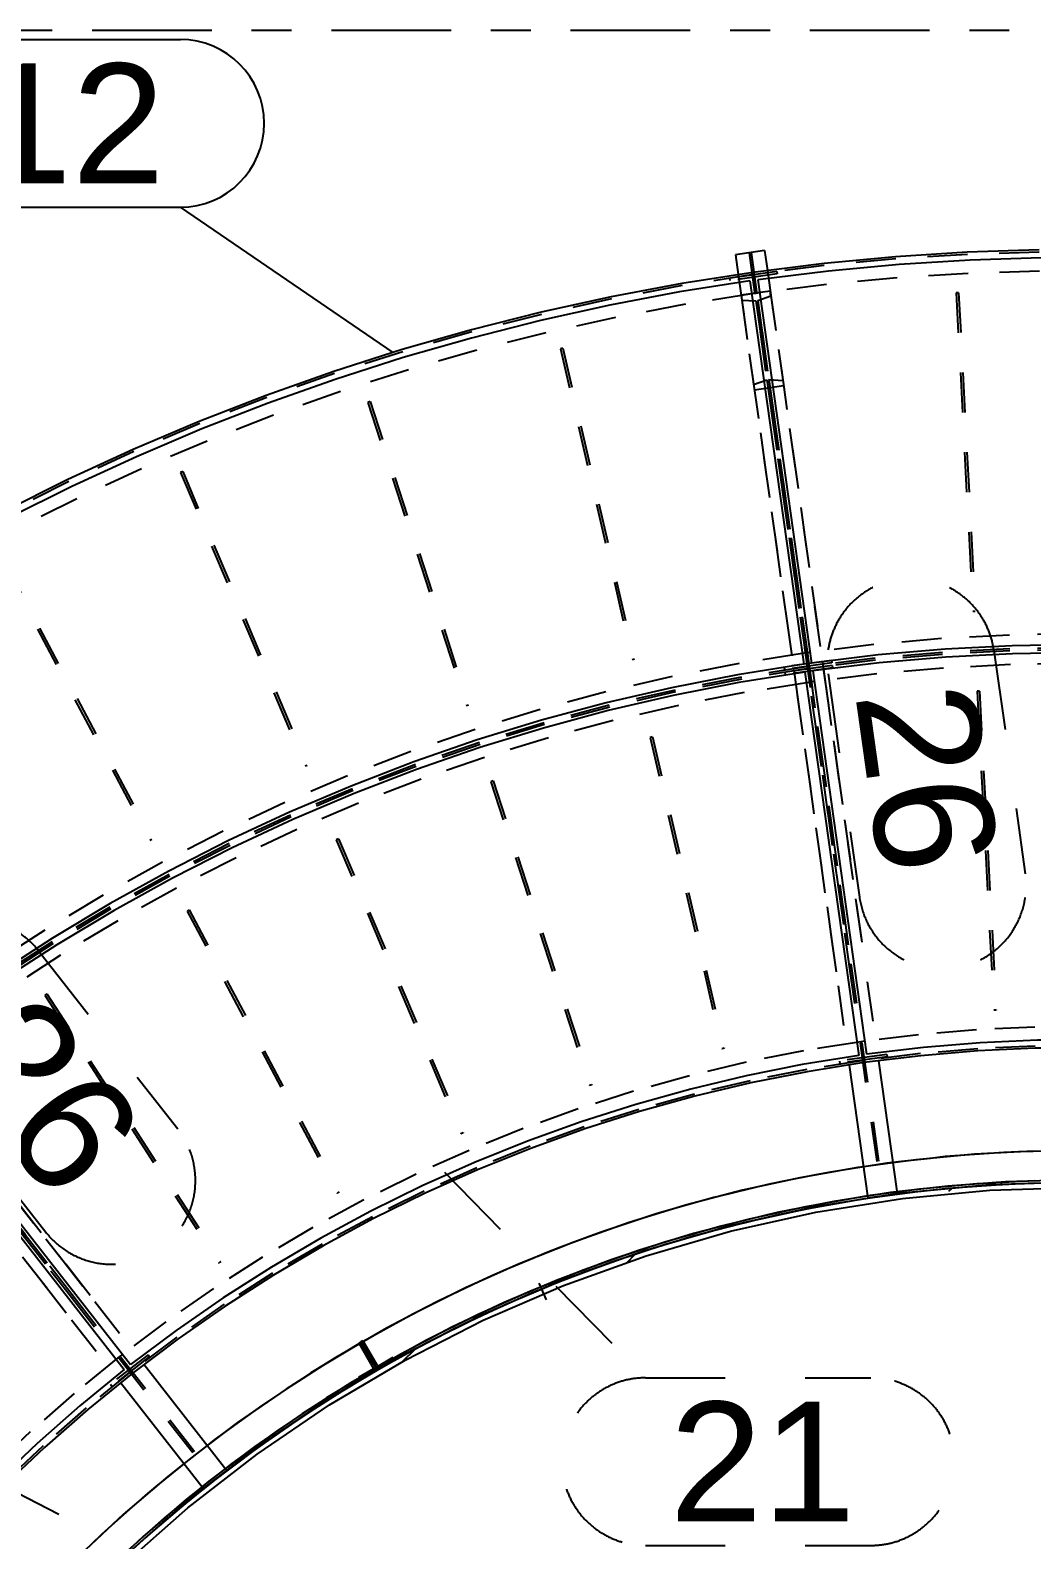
# Model space of a CAD drawing. Extents: x -29293 to 30124, y -19360 to 22650.
# Drawn here: x 821 to 3332, y -6644 to -2860 of the extents above; entities that cross this region are included whole.
import ezdxf

# ---------------------------------------------------------------- set-up
doc = ezdxf.new("R2010")
doc.units = 0
for name, pattern in [('XKITLINE00', [0]), ('XKITLINE01', [4, 1, -1, 1, -1]), ('XKITLINE02', [4, 2, -2]), ('XKITLINE03', [6, 3, -1, 1, -1]), ('XKITLINE05', [8, 3, -1, 1, -1, 1, -1])]:
    doc.linetypes.add(name, pattern=pattern)
doc.layers.get('0').update_dxf_attribs({"linetype": 'CONTINUOUS', "lineweight": 25})
doc.layers.get('DEFPOINTS').update_dxf_attribs({"color": 3, "linetype": 'CONTINUOUS', "lineweight": 25})
doc.layers.add('01粗实线层', color=7, linetype='CONTINUOUS', lineweight=60)
for name, color, linetype in [('grid', 7, 'CONTINUOUS'), ('mark', 7, 'CONTINUOUS'), ('part1', 7, 'CONTINUOUS')]:
    doc.layers.add(name, color=color, linetype=linetype)
doc.styles.add('HZ', font='arial.ttf', dxfattribs={"width": 0.7})
doc.styles.add('STYLE_1', font='arial.ttf', dxfattribs={"height": 0.2})
doc.dimstyles.get("Standard").update_dxf_attribs({"dimscale": 20, "dimtxt": 3, "dimasz": 3.5, "dimexe": 2, "dimexo": 2, "dimgap": 1, "dimtad": 1, "dimdec": 0, "dimdsep": 46, "dimtxsty": 'HZ', "dimblk": 'OBLIQUE', "dimcen": 0, "dimclrd": 1, "dimclre": 1, "dimclrt": 1, "dimadec": 1, "dimazin": 2, "dimtfac": 1, "dimtdec": 0, "dimtmove": 1, "dimatfit": 0, "dimldrblk": 'OBLIQUE', "dimfxl": 0, "dimtolj": 1, "dimtzin": 0, "dimarcsym": 0})

# ---------------------------------------------------------------- blocks, each defined once
blk = doc.blocks.new('*D376')
at = {"layer": 'part1', "color": 0, "linetype": 'XKITLINE00'}
for p, q in [((1064.585, 1495.761), (1064.661, 1495.836)), ((1056.504, 1493.966), (1056.715, 1494.177)), ((1050.884, 1491.489), (1051.215, 1491.82))]:
    blk.add_line(p, q, dxfattribs=at)
blk = doc.blocks.new('*D1127')
at = {"layer": 'part1', "color": 0, "linetype": 'XKITLINE01'}
for p, q in [((1064.827, 1518.273), (1064.767, 1518.27)), ((1064.767, 1518.27), (1065.185, 1510.285)), ((1064.827, 1518.273), (1065.245, 1510.288)), ((1065.245, 1510.288), (1065.185, 1510.285))]:
    blk.add_line(p, q, dxfattribs=at)
blk = doc.blocks.new('*D1128')
at = {"layer": 'part1', "color": 0, "linetype": 'XKITLINE01'}
for p, q in [((1060.268, 1518.804), (1059.079, 1518.637)), ((1059.079, 1518.637), (1059.088, 1518.578)), ((1060.276, 1518.745), (1059.088, 1518.578)), ((1060.268, 1518.804), (1060.276, 1518.745))]:
    blk.add_line(p, q, dxfattribs=at)
blk = doc.blocks.new('*D1129')
at = {"layer": 'part1', "color": 2, "linetype": 'XKITLINE00'}
for p, q in [((1061.452, 1519.008), (1059.664, 1518.785)), ((1063.246, 1519.176), (1061.452, 1519.008)), ((1065.044, 1519.289), (1063.246, 1519.176)), ((1066.845, 1519.347), (1065.044, 1519.289)), ((1059.664, 1518.785), (1059.738, 1518.26)), ((1059.837, 1518.273), (1059.738, 1518.26))]:
    blk.add_line(p, q, dxfattribs=at)
at = {"layer": 'part1', "color": 0, "linetype": 'XKITLINE01'}
for p, q in [((1063.25, 1519.122), (1061.458, 1518.954)), ((1065.047, 1519.234), (1063.25, 1519.122)), ((1066.846, 1519.292), (1065.047, 1519.234)), ((1061.458, 1518.954), (1059.672, 1518.731)), ((1063.287, 1518.648), (1061.51, 1518.481)), ((1065.069, 1518.76), (1063.287, 1518.648)), ((1066.854, 1518.817), (1065.069, 1518.76)), ((1061.51, 1518.481), (1059.837, 1518.273))]:
    blk.add_line(p, q, dxfattribs=at)
blk = doc.blocks.new('*D1172')
at = {"layer": 'part1', "color": 2, "linetype": 'XKITLINE00'}
for p, q in [((1059.961, 1519.332), (1059.228, 1519.229)), ((1059.228, 1519.229), (1059.299, 1518.728)), ((1059.961, 1519.332), (1060.032, 1518.831)), ((1062.815, 1499.024), (1063.283, 1495.699)), ((1062.083, 1498.921), (1062.551, 1495.587)), ((1062.821, 1495.625), (1062.551, 1495.587))]:
    blk.add_line(p, q, dxfattribs=at)
at = {"layer": 'part1', "color": 0, "linetype": 'XKITLINE01'}
for p, q in [((1059.57, 1519.277), (1062.893, 1495.636)), ((1059.62, 1519.284), (1062.942, 1495.642)), ((1059.299, 1518.728), (1062.083, 1498.921)), ((1060.032, 1518.831), (1062.815, 1499.024)), ((1063.284, 1495.69), (1062.551, 1495.587)), ((1063.284, 1495.69), (1063.283, 1495.699)), ((1063.283, 1495.699), (1063.284, 1495.69))]:
    blk.add_line(p, q, dxfattribs=at)
blk = doc.blocks.new('*D1182')
at = {"layer": 'grid', "color": 4, "linetype": 'XKITLINE03'}
blk.add_line((983.097, 1524.855), (1087.806, 1524.855), dxfattribs=at)
blk = doc.blocks.new('*D1184')
at = {"layer": 'mark', "color": 0, "linetype": 'XKITLINE02'}
for p, q in [((1051.93, 1496.236), (1056.976, 1491.081)), ((1056.976, 1491.081), (1062.626, 1491.081)), ((1056.976, 1491.081), (1056.976, 1491.081)), ((1056.976, 1486.881), (1062.626, 1486.881))]:
    blk.add_line(p, q, dxfattribs=at)
for centre, start, end in [((1056.976, 1488.981), 90, -90), ((1062.626, 1488.981), -90, 90)]:
    blk.add_arc(centre, 2.1, start, end, dxfattribs=at)
at = {"layer": 'mark', "color": 1, "style": 'STYLE_1'}
blk.add_text('21', height=3, dxfattribs=at).set_placement((1057.576, 1487.481))
blk = doc.blocks.new('*D1186')
at = {"layer": 'part1', "color": 6, "linetype": 'XKITLINE05'}
for p, q in [((1063.402, 1495.717), (1065.6, 1495.925)), ((1065.6, 1495.925), (1067.806, 1495.995)), ((1061.222, 1495.372), (1063.402, 1495.717)), ((1061.248, 1495.235), (1063.42, 1495.579)), ((1063.42, 1495.579), (1065.609, 1495.785)), ((1065.609, 1495.785), (1067.806, 1495.855)), ((1059.067, 1494.891), (1061.222, 1495.372)), ((1059.102, 1494.755), (1061.248, 1495.235)), ((1056.948, 1494.275), (1059.067, 1494.891)), ((1056.991, 1494.142), (1059.102, 1494.755)), ((1054.871, 1493.527), (1056.948, 1494.275)), ((1054.922, 1493.397), (1056.991, 1494.142)), ((1052.845, 1492.65), (1054.871, 1493.527)), ((1052.904, 1492.524), (1054.922, 1493.397)), ((1050.878, 1491.648), (1052.845, 1492.65)), ((1050.945, 1491.525), (1052.904, 1492.524)), ((1048.977, 1490.524), (1050.878, 1491.648)), ((1049.052, 1490.406), (1050.945, 1491.525)), ((1047.152, 1489.283), (1048.977, 1490.524)), ((1047.234, 1489.17), (1049.052, 1490.406)), ((1045.407, 1487.93), (1047.152, 1489.283)), ((1045.497, 1487.823), (1047.234, 1489.17)), ((1043.751, 1486.471), (1045.407, 1487.93)), ((1043.847, 1486.368), (1045.497, 1487.823))]:
    blk.add_line(p, q, dxfattribs=at)
blk = doc.blocks.new('*D1195')
at = {"layer": 'part1', "color": 6, "linetype": 'XKITLINE05'}
for p, q in [((1049.83, 1491.958), (1048.582, 1491.203)), ((1049.793, 1491.935), (1048.582, 1491.203)), ((1049.83, 1491.958), (1050.244, 1491.273)), ((1048.582, 1491.203), (1047.351, 1490.389)), ((1050.213, 1491.325), (1048.978, 1490.578)), ((1049.786, 1491.067), (1048.978, 1490.578)), ((1050.244, 1491.273), (1049.01, 1490.527)), ((1050.236, 1491.287), (1050.244, 1491.273)), ((1047.351, 1490.389), (1046.156, 1489.524)), ((1048.978, 1490.578), (1047.773, 1489.78)), ((1049.01, 1490.527), (1047.922, 1489.807)), ((1046.156, 1489.524), (1045.983, 1489.388)), ((1047.773, 1489.78), (1046.602, 1488.933)), ((1047.76, 1489.697), (1046.653, 1488.897)), ((1047.807, 1489.731), (1047.76, 1489.697)), ((1047.922, 1489.807), (1047.807, 1489.731)), ((1045.983, 1489.388), (1045.401, 1488.93)), ((1045.401, 1488.93), (1044.997, 1488.612)), ((1046.569, 1488.831), (1045.504, 1487.993)), ((1046.438, 1488.805), (1045.857, 1488.347)), ((1046.602, 1488.933), (1046.438, 1488.805)), ((1046.638, 1488.886), (1046.569, 1488.831)), ((1046.653, 1488.897), (1046.638, 1488.886)), ((1044.997, 1488.612), (1043.876, 1487.652)), ((1045.857, 1488.347), (1045.466, 1488.04)), ((1045.466, 1488.04), (1044.369, 1487.1)), ((1045.504, 1487.993), (1044.611, 1487.229)), ((1043.876, 1487.652), (1042.795, 1486.647)), ((1044.611, 1487.229), (1044.409, 1487.055)), ((1044.369, 1487.1), (1043.31, 1486.116)), ((1044.409, 1487.055), (1044.302, 1486.956))]:
    blk.add_line(p, q, dxfattribs=at)
blk = doc.blocks.new('*D1204')
at = {"layer": 'part1', "color": 6, "linetype": 'XKITLINE05'}
for p, q in [((1065.595, 1496.703), (1064.859, 1496.65)), ((1065.961, 1496.73), (1065.595, 1496.703)), ((1066.332, 1496.741), (1065.961, 1496.73)), ((1067.069, 1496.764), (1066.332, 1496.741)), ((1063.023, 1496.457), (1061.932, 1496.288)), ((1063.174, 1496.474), (1063.023, 1496.457)), ((1063.392, 1496.499), (1063.174, 1496.474)), ((1064.125, 1496.582), (1063.392, 1496.499)), ((1064.489, 1496.624), (1064.125, 1496.582)), ((1064.859, 1496.65), (1064.489, 1496.624)), ((1060.118, 1495.945), (1059.762, 1495.859)), ((1060.482, 1496.017), (1060.118, 1495.945)), ((1061.206, 1496.16), (1060.482, 1496.017)), ((1061.565, 1496.231), (1061.206, 1496.16)), ((1061.932, 1496.288), (1061.565, 1496.231)), ((1065.999, 1495.99), (1064.558, 1495.887)), ((1066.002, 1495.93), (1064.563, 1495.827)), ((1067.443, 1496.035), (1065.999, 1495.99)), ((1067.444, 1495.975), (1066.002, 1495.93)), ((1058.684, 1495.6), (1058.331, 1495.5)), ((1059.045, 1495.687), (1058.684, 1495.6)), ((1059.762, 1495.859), (1059.045, 1495.687)), ((1063.122, 1495.724), (1061.694, 1495.502)), ((1063.13, 1495.664), (1061.704, 1495.443)), ((1064.558, 1495.887), (1063.122, 1495.724)), ((1064.563, 1495.827), (1063.13, 1495.664)), ((1057.265, 1495.196), (1056.917, 1495.082)), ((1057.622, 1495.298), (1057.265, 1495.196)), ((1058.331, 1495.5), (1057.622, 1495.298)), ((1060.276, 1495.222), (1058.872, 1494.884)), ((1060.289, 1495.163), (1058.887, 1494.826)), ((1061.694, 1495.502), (1060.276, 1495.222)), ((1061.704, 1495.443), (1060.289, 1495.163)), ((1056.216, 1494.851), (1055.864, 1494.735)), ((1056.917, 1495.082), (1056.216, 1494.851)), ((1058.872, 1494.884), (1057.482, 1494.489)), ((1058.887, 1494.826), (1057.499, 1494.431)), ((1055.52, 1494.606), (1054.83, 1494.346)), ((1055.864, 1494.735), (1055.52, 1494.606)), ((1057.482, 1494.489), (1056.11, 1494.037)), ((1057.499, 1494.431), (1056.129, 1493.98)), ((1054.145, 1494.073), (1053.466, 1493.786)), ((1054.482, 1494.216), (1054.145, 1494.073)), ((1054.83, 1494.346), (1054.482, 1494.216)), ((1056.11, 1494.037), (1054.757, 1493.528)), ((1053.466, 1493.786), (1053.124, 1493.641)), ((1056.129, 1493.98), (1054.779, 1493.473)), ((1052.792, 1493.484), (1052.125, 1493.169)), ((1053.124, 1493.641), (1052.792, 1493.484)), ((1054.757, 1493.528), (1053.426, 1492.965)), ((1054.779, 1493.473), (1053.451, 1492.911)), ((1051.79, 1493.011), (1051.465, 1492.841)), ((1052.125, 1493.169), (1051.79, 1493.011)), ((1053.426, 1492.965), (1052.12, 1492.348)), ((1053.451, 1492.911), (1052.146, 1492.294)), ((1051.465, 1492.841), (1050.812, 1492.498)), ((1050.165, 1492.143), (1049.525, 1491.773)), ((1050.483, 1492.326), (1050.165, 1492.143)), ((1050.812, 1492.498), (1050.483, 1492.326)), ((1052.12, 1492.348), (1050.84, 1491.678)), ((1052.146, 1492.294), (1050.869, 1491.625)), ((1049.525, 1491.773), (1049.205, 1491.589)), ((1048.901, 1491.396), (1048.263, 1490.992)), ((1049.205, 1491.589), (1048.901, 1491.396)), ((1050.84, 1491.678), (1049.588, 1490.956)), ((1050.869, 1491.625), (1049.619, 1490.904)), ((1047.959, 1490.8), (1047.669, 1490.599)), ((1048.263, 1490.992), (1047.959, 1490.8)), ((1049.588, 1490.956), (1048.368, 1490.182)), ((1049.619, 1490.904), (1048.401, 1490.132)), ((1047.669, 1490.599), (1047.037, 1490.161)), ((1046.746, 1489.96), (1046.469, 1489.751)), ((1047.037, 1490.161), (1046.746, 1489.96)), ((1048.368, 1490.182), (1047.18, 1489.36)), ((1048.401, 1490.132), (1047.215, 1489.311)), ((1046.469, 1489.751), (1045.568, 1489.071)), ((1047.18, 1489.36), (1046.026, 1488.489)), ((1047.215, 1489.311), (1046.063, 1488.442)), ((1045.568, 1489.071), (1044.696, 1488.354)), ((1045.303, 1488.853), (1044.696, 1488.354)), ((1045.4, 1488.932), (1045.303, 1488.853)), ((1044.696, 1488.354), (1044.428, 1488.134)), ((1046.026, 1488.489), (1044.91, 1487.572)), ((1046.063, 1488.442), (1044.949, 1487.527)), ((1044.428, 1488.134), (1044.173, 1487.907)), ((1044.173, 1487.907), (1043.586, 1487.382)), ((1043.586, 1487.382), (1043.328, 1487.152)), ((1044.91, 1487.572), (1043.832, 1486.61)), ((1044.949, 1487.527), (1043.873, 1486.566)), ((1043.328, 1487.152), (1043.082, 1486.914))]:
    blk.add_line(p, q, dxfattribs=at)
blk = doc.blocks.new('*D1205')
at = {"layer": 'part1', "color": 6, "linetype": 'XKITLINE05'}
for p, q in [((1065.229, 1496.684), (1063.76, 1496.548)), ((1066.702, 1496.76), (1065.229, 1496.684)), ((1062.298, 1496.352), (1060.845, 1496.096)), ((1062.441, 1496.371), (1062.298, 1496.352)), ((1063.174, 1496.47), (1062.441, 1496.371)), ((1063.76, 1496.548), (1063.174, 1496.47)), ((1060.845, 1496.096), (1059.404, 1495.781)), ((1065.282, 1495.946), (1063.843, 1495.813)), ((1066.725, 1496.02), (1065.282, 1495.946)), ((1066.727, 1495.96), (1065.286, 1495.886)), ((1059.404, 1495.781), (1057.977, 1495.407)), ((1062.411, 1495.621), (1060.988, 1495.37)), ((1062.42, 1495.562), (1061, 1495.311)), ((1062.544, 1495.639), (1062.411, 1495.621)), ((1063.85, 1495.753), (1062.42, 1495.562)), ((1063.277, 1495.737), (1062.544, 1495.639)), ((1063.843, 1495.813), (1063.277, 1495.737)), ((1065.286, 1495.886), (1063.85, 1495.753)), ((1057.977, 1495.407), (1056.566, 1494.974)), ((1060.988, 1495.37), (1059.577, 1495.061)), ((1061, 1495.311), (1059.591, 1495.003)), ((1056.566, 1494.974), (1055.175, 1494.484)), ((1059.577, 1495.061), (1058.179, 1494.695)), ((1059.591, 1495.003), (1058.195, 1494.637)), ((1055.175, 1494.484), (1053.804, 1493.937)), ((1058.179, 1494.695), (1056.798, 1494.271)), ((1058.195, 1494.637), (1056.816, 1494.214)), ((1056.798, 1494.271), (1055.435, 1493.791)), ((1056.816, 1494.214), (1055.456, 1493.735)), ((1053.804, 1493.937), (1052.458, 1493.335)), ((1055.435, 1493.791), (1054.093, 1493.256)), ((1055.456, 1493.735), (1054.116, 1493.2)), ((1052.458, 1493.335), (1051.137, 1492.677)), ((1054.093, 1493.256), (1052.774, 1492.665)), ((1054.116, 1493.2), (1052.799, 1492.611)), ((1051.137, 1492.677), (1049.897, 1491.995)), ((1052.774, 1492.665), (1051.48, 1492.022)), ((1052.799, 1492.611), (1051.508, 1491.968)), ((1049.897, 1491.995), (1049.859, 1491.974)), ((1049.859, 1491.974), (1050.244, 1491.273)), ((1051.508, 1491.968), (1050.244, 1491.273)), ((1051.48, 1492.022), (1050.652, 1491.566)), ((1050.652, 1491.566), (1050.215, 1491.326)), ((1050.237, 1491.287), (1050.244, 1491.273))]:
    blk.add_line(p, q, dxfattribs=at)
blk = doc.blocks.new('*D1206')
at = {"layer": 'part1', "color": 0, "linetype": 'XKITLINE01'}
for p, q in [((1062.275, 1499.489), (1060.933, 1499.275)), ((1059.501, 1498.991), (1058.081, 1498.653)), ((1060.933, 1499.275), (1059.501, 1498.991)), ((1062.44, 1499.034), (1061.016, 1498.807)), ((1058.081, 1498.653), (1056.674, 1498.263)), ((1061.016, 1498.807), (1059.602, 1498.526)), ((1056.674, 1498.263), (1055.283, 1497.821)), ((1058.199, 1498.193), (1056.81, 1497.808)), ((1059.602, 1498.526), (1058.199, 1498.193)), ((1055.283, 1497.821), (1053.91, 1497.327)), ((1056.81, 1497.808), (1055.436, 1497.371)), ((1053.91, 1497.327), (1052.556, 1496.782)), ((1055.436, 1497.371), (1054.079, 1496.883)), ((1052.556, 1496.782), (1051.223, 1496.186)), ((1054.079, 1496.883), (1052.742, 1496.345)), ((1052.742, 1496.345), (1051.425, 1495.756)), ((1051.223, 1496.186), (1049.914, 1495.542)), ((1049.914, 1495.542), (1048.629, 1494.848)), ((1051.425, 1495.756), (1050.131, 1495.119)), ((1048.629, 1494.848), (1047.372, 1494.108)), ((1050.131, 1495.119), (1048.863, 1494.435)), ((1048.863, 1494.435), (1047.62, 1493.703)), ((1047.372, 1494.108), (1046.142, 1493.32)), ((1047.62, 1493.703), (1046.406, 1492.925)), ((1046.142, 1493.32), (1044.944, 1492.487)), ((1046.406, 1492.925), (1045.222, 1492.102)), ((1044.944, 1492.487), (1043.777, 1491.61)), ((1045.222, 1492.102), (1044.069, 1491.236))]:
    blk.add_line(p, q, dxfattribs=at)
at = {"layer": 'part1', "color": 2, "linetype": 'XKITLINE00'}
for p, q in [((1062.374, 1499.505), (1062.275, 1499.489)), ((1062.374, 1499.505), (1062.448, 1498.98)), ((1062.448, 1498.98), (1061.026, 1498.753)), ((1061.026, 1498.753), (1059.614, 1498.473)), ((1059.614, 1498.473), (1058.213, 1498.14)), ((1058.213, 1498.14), (1056.826, 1497.755)), ((1056.826, 1497.755), (1055.453, 1497.319)), ((1055.453, 1497.319), (1054.099, 1496.832)), ((1054.099, 1496.832), (1052.763, 1496.294)), ((1052.763, 1496.294), (1051.448, 1495.707)), ((1051.448, 1495.707), (1050.157, 1495.071)), ((1050.157, 1495.071), (1048.89, 1494.387)), ((1048.89, 1494.387), (1047.649, 1493.656)), ((1047.649, 1493.656), (1046.437, 1492.879)), ((1046.437, 1492.879), (1045.254, 1492.058)), ((1045.254, 1492.058), (1044.103, 1491.193)), ((1043.857, 1491.67), (1043.777, 1491.61)), ((1043.777, 1491.61), (1044.103, 1491.193))]:
    blk.add_line(p, q, dxfattribs=at)
blk = doc.blocks.new('*D1207')
at = {"layer": 'part1', "color": 2, "linetype": 'XKITLINE00'}
for p, q in [((1059.316, 1508.503), (1057.672, 1508.181)), ((1060.971, 1508.768), (1059.316, 1508.503)), ((1060.971, 1508.768), (1062.321, 1499.162)), ((1057.672, 1508.181), (1056.039, 1507.802)), ((1056.039, 1507.802), (1054.42, 1507.366)), ((1054.42, 1507.366), (1052.818, 1506.875)), ((1052.818, 1506.875), (1051.233, 1506.329)), ((1051.233, 1506.329), (1049.669, 1505.728)), ((1049.669, 1505.728), (1048.126, 1505.073)), ((1048.126, 1505.073), (1046.607, 1504.365)), ((1046.607, 1504.365), (1045.113, 1503.605)), ((1045.113, 1503.605), (1043.647, 1502.793)), ((1043.647, 1502.793), (1042.209, 1501.931)), ((1042.209, 1501.931), (1040.803, 1501.02)), ((1040.803, 1501.02), (1039.428, 1500.061)), ((1039.428, 1500.061), (1038.088, 1499.054)), ((1038.088, 1499.054), (1044.059, 1491.412)), ((1062.321, 1499.162), (1060.907, 1498.933)), ((1059.502, 1498.652), (1058.108, 1498.319)), ((1060.907, 1498.933), (1059.502, 1498.652)), ((1058.108, 1498.319), (1056.728, 1497.934)), ((1056.728, 1497.934), (1055.362, 1497.499)), ((1055.362, 1497.499), (1054.014, 1497.013)), ((1054.014, 1497.013), (1052.685, 1496.478)), ((1052.685, 1496.478), (1051.376, 1495.894)), ((1051.376, 1495.894), (1050.09, 1495.261)), ((1050.09, 1495.261), (1048.829, 1494.582)), ((1048.829, 1494.582), (1047.593, 1493.856)), ((1047.593, 1493.856), (1046.385, 1493.085)), ((1046.385, 1493.085), (1045.206, 1492.27)), ((1045.206, 1492.27), (1044.059, 1491.412))]:
    blk.add_line(p, q, dxfattribs=at)
blk = doc.blocks.new('*D1208')
at = {"layer": 'part1', "color": 0, "linetype": 'XKITLINE01'}
for p, q in [((1059.37, 1518.22), (1060.103, 1518.323)), ((1060.103, 1518.323), (1062.176, 1503.573)), ((1060.121, 1518.194), (1060.103, 1518.323)), ((1059.37, 1518.22), (1059.686, 1515.974)), ((1059.388, 1518.091), (1059.74, 1518.07)), ((1059.388, 1518.091), (1061.777, 1501.093)), ((1059.74, 1518.07), (1062.091, 1501.339)), ((1059.789, 1518.077), (1060.121, 1518.194)), ((1059.789, 1518.077), (1061.084, 1508.861)), ((1059.686, 1515.974), (1060.018, 1516.09)), ((1060.067, 1516.097), (1060.419, 1516.077)), ((1059.704, 1515.844), (1060.437, 1515.947)), ((1061.084, 1508.861), (1062.141, 1501.346)), ((1061.409, 1509.028), (1062.51, 1501.196))]:
    blk.add_line(p, q, dxfattribs=at)
blk = doc.blocks.new('*D1212')
at = {"layer": 'part1', "color": 0, "linetype": 'XKITLINE01'}
for p, q in [((1050.067, 1515.546), (1050.01, 1515.527)), ((1050.01, 1515.527), (1052.481, 1507.922)), ((1050.067, 1515.546), (1052.538, 1507.941)), ((1052.538, 1507.941), (1052.481, 1507.922))]:
    blk.add_line(p, q, dxfattribs=at)
blk = doc.blocks.new('*D1213')
at = {"layer": 'part1', "color": 0, "linetype": 'XKITLINE01'}
for p, q in [((1054.901, 1516.884), (1054.843, 1516.87)), ((1054.843, 1516.87), (1056.642, 1509.079)), ((1054.901, 1516.884), (1056.7, 1509.092)), ((1056.7, 1509.092), (1056.642, 1509.079))]:
    blk.add_line(p, q, dxfattribs=at)
blk = doc.blocks.new('*D1214')
at = {"layer": 'part1', "color": 0, "linetype": 'XKITLINE01'}
for p, q in [((1049.274, 1504.59), (1049.219, 1504.567)), ((1049.219, 1504.567), (1052.347, 1497.197)), ((1049.274, 1504.59), (1052.402, 1497.221)), ((1052.402, 1497.221), (1052.347, 1497.197))]:
    blk.add_line(p, q, dxfattribs=at)
blk = doc.blocks.new('*D1215')
at = {"layer": 'part1', "color": 0, "linetype": 'XKITLINE01'}
for p, q in [((1053.156, 1506.039), (1053.099, 1506.02)), ((1053.099, 1506.02), (1055.573, 1498.406)), ((1053.156, 1506.039), (1055.63, 1498.425)), ((1055.63, 1498.425), (1055.573, 1498.406))]:
    blk.add_line(p, q, dxfattribs=at)
blk = doc.blocks.new('*D1216')
at = {"layer": 'part1', "color": 0, "linetype": 'XKITLINE01'}
for p, q in [((1057.15, 1507.144), (1057.092, 1507.13)), ((1057.092, 1507.13), (1058.893, 1499.329)), ((1057.15, 1507.144), (1058.951, 1499.343)), ((1058.951, 1499.343), (1058.893, 1499.329))]:
    blk.add_line(p, q, dxfattribs=at)
blk = doc.blocks.new('*D1217')
at = {"layer": 'part1', "color": 0, "linetype": 'XKITLINE01'}
for p, q in [((1065.35, 1508.291), (1065.29, 1508.288)), ((1065.29, 1508.288), (1065.709, 1500.293)), ((1065.35, 1508.291), (1065.769, 1500.296)), ((1065.769, 1500.296), (1065.709, 1500.293))]:
    blk.add_line(p, q, dxfattribs=at)
blk = doc.blocks.new('*D1219')
at = {"layer": 'part1', "color": 0, "linetype": 'XKITLINE01'}
for p, q in [((1061.637, 1509.06), (1060.449, 1508.893)), ((1060.449, 1508.893), (1060.457, 1508.834)), ((1061.645, 1509.001), (1060.457, 1508.834)), ((1061.637, 1509.06), (1061.645, 1509.001))]:
    blk.add_line(p, q, dxfattribs=at)
blk = doc.blocks.new('*D1220')
at = {"layer": 'part1', "color": 0, "linetype": 'XKITLINE01'}
for p, q in [((1061.655, 1508.931), (1060.467, 1508.764)), ((1061.664, 1508.872), (1060.475, 1508.705)), ((1061.655, 1508.931), (1061.664, 1508.872)), ((1060.467, 1508.764), (1060.475, 1508.705))]:
    blk.add_line(p, q, dxfattribs=at)
blk = doc.blocks.new('*D1221')
at = {"layer": 'part1', "color": 0, "linetype": 'XKITLINE01'}
for p, q in [((1063.025, 1499.187), (1061.836, 1499.02)), ((1061.836, 1499.02), (1061.845, 1498.961)), ((1063.033, 1499.128), (1061.845, 1498.961)), ((1063.025, 1499.187), (1063.033, 1499.128))]:
    blk.add_line(p, q, dxfattribs=at)
blk = doc.blocks.new('*D1222')
at = {"layer": 'part1', "color": 0, "linetype": 'XKITLINE01'}
for p, q in [((1064.397, 1509.606), (1062.698, 1509.457)), ((1066.101, 1509.695), (1064.397, 1509.606)), ((1067.806, 1509.725), (1066.101, 1509.695)), ((1069.512, 1509.695), (1067.806, 1509.725)), ((1071.215, 1509.606), (1069.512, 1509.695)), ((1072.914, 1509.457), (1071.215, 1509.606)), ((1062.698, 1509.457), (1061.005, 1509.249)), ((1064.421, 1509.261), (1062.734, 1509.114)), ((1064.425, 1509.211), (1062.739, 1509.064)), ((1066.113, 1509.35), (1064.421, 1509.261)), ((1066.114, 1509.3), (1064.425, 1509.211)), ((1067.806, 1509.38), (1066.113, 1509.35)), ((1067.806, 1509.33), (1066.114, 1509.3)), ((1069.5, 1509.35), (1067.806, 1509.38)), ((1069.498, 1509.3), (1067.806, 1509.33)), ((1071.187, 1509.211), (1069.498, 1509.3)), ((1071.191, 1509.261), (1069.5, 1509.35)), ((1072.873, 1509.064), (1071.187, 1509.211)), ((1072.878, 1509.114), (1071.191, 1509.261)), ((1074.607, 1509.249), (1072.914, 1509.457)), ((1076.292, 1508.982), (1074.607, 1509.249)), ((1062.734, 1509.114), (1061.053, 1508.907)), ((1062.739, 1509.064), (1061.06, 1508.858)), ((1064.449, 1508.867), (1062.775, 1508.721)), ((1066.126, 1508.955), (1064.449, 1508.867)), ((1067.806, 1508.984), (1066.126, 1508.955)), ((1069.486, 1508.955), (1067.806, 1508.984)), ((1071.163, 1508.867), (1069.486, 1508.955)), ((1072.837, 1508.721), (1071.163, 1508.867)), ((1074.552, 1508.858), (1072.873, 1509.064)), ((1074.559, 1508.907), (1072.878, 1509.114)), ((1076.224, 1508.593), (1074.552, 1508.858)), ((1076.232, 1508.642), (1074.559, 1508.907)), ((1077.967, 1508.657), (1076.292, 1508.982)), ((1062.775, 1508.721), (1061.108, 1508.516)), ((1074.504, 1508.516), (1072.837, 1508.721)), ((1076.164, 1508.253), (1074.504, 1508.516)), ((1077.885, 1508.27), (1076.224, 1508.593)), ((1077.895, 1508.319), (1076.232, 1508.642)), ((1079.629, 1508.273), (1077.967, 1508.657)), ((1077.813, 1507.933), (1076.164, 1508.253)), ((1079.533, 1507.89), (1077.885, 1508.27)), ((1079.545, 1507.938), (1077.895, 1508.319)), ((1081.276, 1507.832), (1079.629, 1508.273)), ((1079.45, 1507.555), (1077.813, 1507.933)), ((1081.168, 1507.452), (1079.533, 1507.89)), ((1081.181, 1507.5), (1079.545, 1507.938)), ((1082.908, 1507.333), (1081.276, 1507.832)), ((1081.072, 1507.12), (1079.45, 1507.555)), ((1082.786, 1506.957), (1081.168, 1507.452)), ((1082.801, 1507.005), (1081.181, 1507.5)), ((1084.521, 1506.777), (1082.908, 1507.333)), ((1082.679, 1506.629), (1081.072, 1507.12)), ((1084.385, 1506.406), (1082.786, 1506.957)), ((1084.403, 1506.453), (1082.801, 1507.005)), ((1084.267, 1506.082), (1082.679, 1506.629)), ((1086.02, 1506.202), (1084.521, 1506.777)), ((1085.965, 1505.8), (1084.385, 1506.406)), ((1085.984, 1505.846), (1084.403, 1506.453)), ((1085.742, 1505.516), (1084.267, 1506.082))]:
    blk.add_line(p, q, dxfattribs=at)
at = {"layer": 'part1', "color": 2, "linetype": 'XKITLINE00'}
for p, q in [((1061.104, 1509.261), (1061.005, 1509.249)), ((1061.005, 1509.249), (1061.108, 1508.516)), ((1061.207, 1508.528), (1061.108, 1508.516)), ((1086.113, 1506.166), (1085.836, 1505.48)), ((1086.113, 1506.166), (1086.02, 1506.202)), ((1085.836, 1505.48), (1085.742, 1505.516))]:
    blk.add_line(p, q, dxfattribs=at)
blk = doc.blocks.new('*D1226')
at = {"layer": 'part1', "color": 2, "linetype": 'XKITLINE00'}
for p, q in [((1065.118, 1519.092), (1063.338, 1518.982)), ((1066.901, 1519.147), (1065.118, 1519.092)), ((1061.562, 1518.818), (1059.791, 1518.599)), ((1063.338, 1518.982), (1061.562, 1518.818)), ((1059.791, 1518.599), (1061.141, 1508.995)), ((1062.812, 1509.197), (1061.141, 1508.995)), ((1064.489, 1509.341), (1062.812, 1509.197)), ((1066.17, 1509.427), (1064.489, 1509.341)), ((1067.853, 1509.455), (1066.17, 1509.427))]:
    blk.add_line(p, q, dxfattribs=at)
blk = doc.blocks.new('*D1227')
at = {"layer": 'part1', "color": 2, "linetype": 'XKITLINE00'}
for p, q in [((1066.177, 1509.227), (1064.503, 1509.141)), ((1067.853, 1509.254), (1066.177, 1509.227)), ((1069.529, 1509.224), (1067.853, 1509.254)), ((1071.202, 1509.135), (1069.529, 1509.224)), ((1062.833, 1508.997), (1061.169, 1508.796)), ((1061.169, 1508.796), (1062.519, 1499.192)), ((1064.503, 1509.141), (1062.833, 1508.997)), ((1072.872, 1508.989), (1071.202, 1509.135)), ((1074.535, 1508.785), (1072.872, 1508.989)), ((1076.191, 1508.523), (1074.535, 1508.785)), ((1077.836, 1508.204), (1076.191, 1508.523)), ((1079.47, 1507.828), (1077.836, 1508.204)), ((1081.089, 1507.396), (1079.47, 1507.828)), ((1082.692, 1506.908), (1081.089, 1507.396)), ((1084.278, 1506.364), (1082.692, 1506.908)), ((1085.844, 1505.766), (1084.278, 1506.364)), ((1085.844, 1505.766), (1082.21, 1496.772)), ((1063.942, 1499.361), (1062.519, 1499.192)), ((1065.37, 1499.478), (1063.942, 1499.361)), ((1066.802, 1499.542), (1065.37, 1499.478)), ((1068.235, 1499.552), (1066.802, 1499.542)), ((1069.667, 1499.51), (1068.235, 1499.552)), ((1071.097, 1499.414), (1069.667, 1499.51)), ((1072.522, 1499.266), (1071.097, 1499.414)), ((1073.941, 1499.065), (1072.522, 1499.266)), ((1075.352, 1498.811), (1073.941, 1499.065)), ((1076.752, 1498.506), (1075.352, 1498.811)), ((1078.139, 1498.149), (1076.752, 1498.506)), ((1079.513, 1497.74), (1078.139, 1498.149)), ((1080.87, 1497.281), (1079.513, 1497.74)), ((1082.21, 1496.772), (1080.87, 1497.281))]:
    blk.add_line(p, q, dxfattribs=at)
blk = doc.blocks.new('*D1229')
at = {"layer": 'part1', "color": 0, "linetype": 'XKITLINE01'}
for p, q in [((1065.278, 1499.803), (1063.823, 1499.681)), ((1066.736, 1499.87), (1065.278, 1499.803)), ((1068.195, 1499.883), (1066.736, 1499.87)), ((1069.654, 1499.841), (1068.195, 1499.883)), ((1071.111, 1499.745), (1069.654, 1499.841)), ((1072.563, 1499.594), (1071.111, 1499.745)), ((1063.823, 1499.681), (1062.374, 1499.505)), ((1065.308, 1499.329), (1063.872, 1499.208)), ((1066.749, 1499.395), (1065.308, 1499.329)), ((1068.191, 1499.408), (1066.749, 1499.395)), ((1069.632, 1499.366), (1068.191, 1499.408)), ((1071.071, 1499.271), (1069.632, 1499.366)), ((1074.008, 1499.389), (1072.563, 1499.594)), ((1075.444, 1499.13), (1074.008, 1499.389)), ((1063.872, 1499.208), (1062.44, 1499.034)), ((1072.505, 1499.122), (1071.071, 1499.271)), ((1073.932, 1498.92), (1072.505, 1499.122)), ((1076.87, 1498.818), (1075.444, 1499.13)), ((1075.351, 1498.664), (1073.932, 1498.92)), ((1076.76, 1498.356), (1075.351, 1498.664)), ((1078.283, 1498.452), (1076.87, 1498.818)), ((1078.156, 1497.995), (1076.76, 1498.356)), ((1079.682, 1498.034), (1078.283, 1498.452)), ((1079.537, 1497.582), (1078.156, 1497.995)), ((1081.064, 1497.564), (1079.682, 1498.034)), ((1080.902, 1497.117), (1079.537, 1497.582)), ((1082.334, 1497.078), (1081.064, 1497.564)), ((1082.249, 1496.602), (1080.902, 1497.117))]:
    blk.add_line(p, q, dxfattribs=at)
at = {"layer": 'part1', "color": 2, "linetype": 'XKITLINE00'}
for p, q in [((1062.473, 1499.517), (1062.374, 1499.505)), ((1062.374, 1499.505), (1062.448, 1498.98)), ((1066.75, 1499.34), (1065.312, 1499.274)), ((1068.19, 1499.353), (1066.75, 1499.34)), ((1069.629, 1499.311), (1068.19, 1499.353)), ((1063.877, 1499.153), (1062.448, 1498.98)), ((1065.312, 1499.274), (1063.877, 1499.153)), ((1071.066, 1499.216), (1069.629, 1499.311)), ((1072.498, 1499.068), (1071.066, 1499.216)), ((1073.924, 1498.865), (1072.498, 1499.068)), ((1075.341, 1498.61), (1073.924, 1498.865)), ((1076.747, 1498.302), (1075.341, 1498.61)), ((1078.141, 1497.942), (1076.747, 1498.302)), ((1079.521, 1497.529), (1078.141, 1497.942)), ((1080.884, 1497.065), (1079.521, 1497.529)), ((1082.228, 1496.551), (1080.884, 1497.065)), ((1082.427, 1497.043), (1082.334, 1497.078)), ((1082.427, 1497.043), (1082.228, 1496.551))]:
    blk.add_line(p, q, dxfattribs=at)
blk = doc.blocks.new('*D1325')
at = {"layer": 'mark', "color": 0, "linetype": 'XKITLINE00'}
for p, q in [((1039.66, 1524.62), (1045.311, 1524.62)), ((1039.66, 1520.42), (1045.311, 1520.42)), ((1050.644, 1516.774), (1045.311, 1520.42)), ((1045.311, 1520.42), (1045.311, 1520.42))]:
    blk.add_line(p, q, dxfattribs=at)
for centre, start, end in [((1039.66, 1522.52), 90, -90), ((1045.311, 1522.52), -90, 90)]:
    blk.add_arc(centre, 2.1, start, end, dxfattribs=at)
at = {"layer": 'mark', "color": 1, "style": 'STYLE_1'}
blk.add_text('12', height=3, dxfattribs=at).set_placement((1040.26, 1521.02))
blk = doc.blocks.new('*D1326')
at = {"layer": 'mark', "color": 0, "linetype": 'XKITLINE02'}
for p, q in [((1040.481, 1488.58), (1047.727, 1484.839)), ((1047.727, 1484.839), (1053.377, 1484.839)), ((1047.727, 1484.839), (1047.727, 1484.839)), ((1047.727, 1480.639), (1053.377, 1480.639))]:
    blk.add_line(p, q, dxfattribs=at)
for centre, start, end in [((1047.727, 1482.739), 90, -90), ((1053.377, 1482.739), -90, 90)]:
    blk.add_arc(centre, 2.1, start, end, dxfattribs=at)
at = {"layer": 'mark', "color": 1, "style": 'STYLE_1'}
blk.add_text('21', height=3, dxfattribs=at).set_placement((1048.327, 1481.239))
blk = doc.blocks.new('*D1345')
at = {"layer": 'part1', "color": 2, "linetype": 'XKITLINE00'}
for p, q in [((1059.664, 1518.785), (1057.884, 1518.507)), ((1059.664, 1518.785), (1059.738, 1518.26)), ((1057.884, 1518.507), (1056.114, 1518.174)), ((1059.738, 1518.26), (1059.639, 1518.245)), ((1056.114, 1518.174), (1054.354, 1517.787)), ((1054.354, 1517.787), (1052.607, 1517.346)), ((1052.607, 1517.346), (1050.875, 1516.851)), ((1050.875, 1516.851), (1049.158, 1516.303)), ((1049.158, 1516.303), (1047.46, 1515.702)), ((1047.46, 1515.702), (1045.78, 1515.05)), ((1045.78, 1515.05), (1044.122, 1514.346)), ((1044.122, 1514.346), (1042.486, 1513.591)), ((1042.486, 1513.591), (1040.874, 1512.786))]:
    blk.add_line(p, q, dxfattribs=at)
at = {"layer": 'part1', "color": 0, "linetype": 'XKITLINE01'}
for p, q in [((1059.672, 1518.731), (1057.894, 1518.453)), ((1057.894, 1518.453), (1056.125, 1518.12)), ((1059.639, 1518.245), (1057.974, 1517.985)), ((1056.125, 1518.12), (1054.367, 1517.733)), ((1057.974, 1517.985), (1056.219, 1517.655)), ((1054.367, 1517.733), (1052.621, 1517.292)), ((1056.219, 1517.655), (1054.476, 1517.271)), ((1052.621, 1517.292), (1050.891, 1516.798)), ((1054.476, 1517.271), (1052.745, 1516.834)), ((1050.891, 1516.798), (1049.176, 1516.251)), ((1052.745, 1516.834), (1051.028, 1516.343)), ((1051.028, 1516.343), (1049.327, 1515.8)), ((1049.176, 1516.251), (1047.479, 1515.651)), ((1047.479, 1515.651), (1045.801, 1514.999)), ((1049.327, 1515.8), (1047.644, 1515.205)), ((1045.801, 1514.999), (1044.144, 1514.295)), ((1047.644, 1515.205), (1045.98, 1514.558)), ((1045.98, 1514.558), (1044.336, 1513.861)), ((1044.144, 1514.295), (1042.509, 1513.541)), ((1044.336, 1513.861), (1042.715, 1513.113)), ((1042.509, 1513.541), (1040.899, 1512.737)), ((1042.715, 1513.113), (1041.118, 1512.315))]:
    blk.add_line(p, q, dxfattribs=at)
blk = doc.blocks.new('*D1346')
at = {"layer": 'part1', "color": 0, "linetype": 'XKITLINE01'}
for p, q in [((1031.817, 1506.317), (1032.401, 1506.772)), ((1032.252, 1506.402), (1032.481, 1506.669)), ((1032.401, 1506.772), (1042.968, 1493.246)), ((1032.481, 1506.669), (1032.401, 1506.772)), ((1031.817, 1506.317), (1041.069, 1494.476)), ((1031.898, 1506.213), (1032.212, 1506.371)), ((1032.212, 1506.371), (1042.614, 1493.058)), ((1032.252, 1506.402), (1041.423, 1494.664)), ((1033.214, 1504.529), (1033.444, 1504.795)), ((1033.295, 1504.425), (1033.878, 1504.881)), ((1041.383, 1494.634), (1033.444, 1504.795)), ((1033.483, 1504.826), (1033.797, 1504.984)), ((1033.214, 1504.529), (1042.466, 1492.688)), ((1043.049, 1493.143), (1038.18, 1499.375)), ((1042.654, 1493.088), (1037.982, 1499.068))]:
    blk.add_line(p, q, dxfattribs=at)
blk = doc.blocks.new('*D1347')
at = {"layer": 'part1', "color": 2, "linetype": 'XKITLINE00'}
for p, q in [((1057.831, 1518.295), (1056.079, 1517.963)), ((1059.593, 1518.573), (1057.831, 1518.295)), ((1059.593, 1518.573), (1060.943, 1508.968)), ((1056.079, 1517.963), (1054.337, 1517.577)), ((1054.337, 1517.577), (1052.608, 1517.139)), ((1052.608, 1517.139), (1050.893, 1516.648)), ((1050.893, 1516.648), (1049.194, 1516.104)), ((1049.194, 1516.104), (1047.513, 1515.509)), ((1047.513, 1515.509), (1045.85, 1514.862)), ((1045.85, 1514.862), (1044.208, 1514.165)), ((1044.208, 1514.165), (1042.588, 1513.418)), ((1042.588, 1513.418), (1040.992, 1512.622)), ((1060.943, 1508.968), (1059.281, 1508.701)), ((1059.281, 1508.701), (1057.63, 1508.377)), ((1057.63, 1508.377), (1055.99, 1507.996)), ((1055.99, 1507.996), (1054.365, 1507.559)), ((1054.365, 1507.559), (1052.756, 1507.066)), ((1052.756, 1507.066), (1051.165, 1506.517)), ((1051.165, 1506.517), (1049.594, 1505.913)), ((1049.594, 1505.913), (1048.045, 1505.255)), ((1048.045, 1505.255), (1046.519, 1504.545)), ((1046.519, 1504.545), (1045.019, 1503.781)), ((1045.019, 1503.781), (1043.547, 1502.966)), ((1043.547, 1502.966), (1042.103, 1502.101)), ((1042.103, 1502.101), (1040.69, 1501.186))]:
    blk.add_line(p, q, dxfattribs=at)
blk = doc.blocks.new('*D1348')
at = {"layer": 'part1', "color": 0, "linetype": 'XKITLINE01'}
for p, q in [((1043.699, 1491.547), (1042.644, 1490.69)), ((1044.069, 1491.236), (1042.95, 1490.327)), ((1042.644, 1490.69), (1041.546, 1489.729)), ((1042.95, 1490.327), (1041.865, 1489.377)), ((1041.546, 1489.729), (1040.484, 1488.727)), ((1041.865, 1489.377), (1040.817, 1488.387)), ((1040.484, 1488.727), (1039.461, 1487.686)), ((1040.817, 1488.387), (1039.806, 1487.359)), ((1039.461, 1487.686), (1038.478, 1486.607)), ((1039.806, 1487.359), (1038.835, 1486.293)), ((1038.478, 1486.607), (1037.535, 1485.492)), ((1038.835, 1486.293), (1037.904, 1485.192)), ((1037.535, 1485.492), (1036.635, 1484.343)), ((1037.904, 1485.192), (1037.015, 1484.057)), ((1036.635, 1484.343), (1035.779, 1483.161)), ((1037.015, 1484.057), (1036.169, 1482.89)), ((1035.779, 1483.161), (1034.967, 1481.948)), ((1036.169, 1482.89), (1035.367, 1481.691)), ((1034.967, 1481.948), (1034.202, 1480.705)), ((1035.367, 1481.691), (1034.611, 1480.464)), ((1034.202, 1480.705), (1033.483, 1479.435)), ((1034.611, 1480.464), (1033.901, 1479.209)), ((1033.483, 1479.435), (1032.812, 1478.139)), ((1033.901, 1479.209), (1033.238, 1477.928)), ((1032.812, 1478.139), (1032.19, 1476.818)), ((1033.238, 1477.928), (1032.624, 1476.624)), ((1032.19, 1476.818), (1031.618, 1475.475)), ((1032.624, 1476.624), (1032.059, 1475.297))]:
    blk.add_line(p, q, dxfattribs=at)
at = {"layer": 'part1', "color": 2, "linetype": 'XKITLINE00'}
for p, q in [((1043.777, 1491.61), (1043.699, 1491.547)), ((1043.777, 1491.61), (1044.103, 1491.193)), ((1044.103, 1491.193), (1042.985, 1490.285)), ((1042.985, 1490.285), (1041.902, 1489.337)), ((1041.902, 1489.337), (1040.855, 1488.348)), ((1040.855, 1488.348), (1039.846, 1487.321)), ((1039.846, 1487.321), (1038.876, 1486.257)), ((1038.876, 1486.257), (1037.947, 1485.158)), ((1037.947, 1485.158), (1037.059, 1484.024)), ((1037.059, 1484.024), (1036.214, 1482.858)), ((1036.214, 1482.858), (1035.413, 1481.662)), ((1035.413, 1481.662), (1034.658, 1480.436)), ((1034.658, 1480.436), (1033.949, 1479.183)), ((1033.949, 1479.183), (1033.287, 1477.904)), ((1033.287, 1477.904), (1032.674, 1476.601)), ((1032.674, 1476.601), (1032.11, 1475.277)), ((1031.658, 1475.567), (1031.618, 1475.475)), ((1032.11, 1475.277), (1031.618, 1475.475))]:
    blk.add_line(p, q, dxfattribs=at)
blk = doc.blocks.new('*D1349')
at = {"layer": 'part1', "color": 0, "linetype": 'XKITLINE01'}
for p, q in [((1060.906, 1509.233), (1059.32, 1508.982)), ((1059.32, 1508.982), (1057.645, 1508.657)), ((1061.053, 1508.907), (1059.38, 1508.642)), ((1061.06, 1508.858), (1059.388, 1508.593)), ((1057.645, 1508.657), (1055.983, 1508.273)), ((1059.38, 1508.642), (1057.717, 1508.319)), ((1059.388, 1508.593), (1057.728, 1508.27)), ((1061.009, 1508.5), (1059.448, 1508.253)), ((1055.983, 1508.273), (1054.336, 1507.831)), ((1057.717, 1508.319), (1056.067, 1507.938)), ((1057.728, 1508.27), (1056.079, 1507.89)), ((1059.448, 1508.253), (1057.799, 1507.933)), ((1054.336, 1507.831), (1052.704, 1507.333)), ((1056.067, 1507.938), (1054.431, 1507.5)), ((1056.079, 1507.89), (1054.445, 1507.452)), ((1057.799, 1507.933), (1056.162, 1507.555)), ((1052.704, 1507.333), (1051.092, 1506.777)), ((1054.431, 1507.5), (1052.811, 1507.004)), ((1054.445, 1507.452), (1052.826, 1506.957)), ((1056.162, 1507.555), (1054.54, 1507.12)), ((1052.811, 1507.004), (1051.21, 1506.453)), ((1052.826, 1506.957), (1051.227, 1506.406)), ((1054.54, 1507.12), (1052.933, 1506.629)), ((1051.092, 1506.777), (1049.499, 1506.166)), ((1052.933, 1506.629), (1051.345, 1506.082)), ((1049.499, 1506.166), (1047.929, 1505.499)), ((1051.21, 1506.453), (1049.628, 1505.846)), ((1051.227, 1506.406), (1049.647, 1505.8)), ((1049.628, 1505.846), (1048.069, 1505.184)), ((1049.647, 1505.8), (1048.09, 1505.139)), ((1051.345, 1506.082), (1049.776, 1505.48)), ((1047.929, 1505.499), (1046.383, 1504.779)), ((1049.776, 1505.48), (1048.23, 1504.823)), ((1048.069, 1505.184), (1046.534, 1504.468)), ((1048.09, 1505.139), (1046.556, 1504.423)), ((1046.383, 1504.779), (1044.863, 1504.004)), ((1048.23, 1504.823), (1046.707, 1504.113)), ((1046.534, 1504.468), (1045.025, 1503.699)), ((1046.556, 1504.423), (1045.048, 1503.655)), ((1044.863, 1504.004), (1043.371, 1503.177)), ((1046.707, 1504.113), (1045.21, 1503.351)), ((1045.025, 1503.699), (1043.544, 1502.878)), ((1045.048, 1503.655), (1043.569, 1502.835)), ((1043.371, 1503.177), (1041.909, 1502.298)), ((1045.21, 1503.351), (1043.741, 1502.536)), ((1043.544, 1502.878), (1042.092, 1502.006)), ((1043.569, 1502.835), (1042.118, 1501.963)), ((1043.741, 1502.536), (1042.301, 1501.671)), ((1041.909, 1502.298), (1040.478, 1501.369)), ((1042.092, 1502.006), (1040.671, 1501.083)), ((1042.118, 1501.963), (1040.699, 1501.042)), ((1042.301, 1501.671), (1040.892, 1500.756)), ((1040.478, 1501.369), (1039.081, 1500.391)), ((1040.671, 1501.083), (1039.284, 1500.112)), ((1040.699, 1501.042), (1039.313, 1500.071)), ((1040.892, 1500.756), (1039.516, 1499.792)), ((1039.081, 1500.391), (1037.719, 1499.364)), ((1039.284, 1500.112), (1037.931, 1499.092)), ((1039.313, 1500.071), (1037.962, 1499.053)), ((1039.516, 1499.792), (1038.174, 1498.781))]:
    blk.add_line(p, q, dxfattribs=at)
at = {"layer": 'part1', "color": 2, "linetype": 'XKITLINE00'}
for p, q in [((1061.005, 1509.249), (1060.906, 1509.233)), ((1061.005, 1509.249), (1061.108, 1508.516)), ((1061.108, 1508.516), (1061.009, 1508.5)), ((1037.799, 1499.425), (1037.719, 1499.364)), ((1037.719, 1499.364), (1038.174, 1498.781)), ((1038.254, 1498.841), (1038.174, 1498.781))]:
    blk.add_line(p, q, dxfattribs=at)
blk = doc.blocks.new('*D1350')
at = {"layer": 'part1', "color": 2, "linetype": 'XKITLINE00'}
for p, q in [((1037.93, 1498.931), (1036.63, 1497.874)), ((1037.93, 1498.931), (1043.902, 1491.287)), ((1036.63, 1497.874), (1035.366, 1496.773)), ((1035.366, 1496.773), (1034.142, 1495.628)), ((1034.142, 1495.628), (1032.958, 1494.442)), ((1032.958, 1494.442), (1031.816, 1493.215)), ((1031.816, 1493.215), (1030.717, 1491.95)), ((1030.717, 1491.95), (1029.662, 1490.647)), ((1043.902, 1491.287), (1042.792, 1490.382)), ((1029.662, 1490.647), (1028.654, 1489.308)), ((1042.792, 1490.382), (1041.716, 1489.436)), ((1028.654, 1489.308), (1027.692, 1487.936)), ((1041.716, 1489.436), (1040.675, 1488.45)), ((1040.675, 1488.45), (1039.672, 1487.427)), ((1027.692, 1487.936), (1026.779, 1486.531)), ((1039.672, 1487.427), (1038.707, 1486.367)), ((1026.779, 1486.531), (1025.914, 1485.094)), ((1038.707, 1486.367), (1037.783, 1485.273)), ((1025.914, 1485.094), (1025.1, 1483.629)), ((1037.783, 1485.273), (1036.899, 1484.144)), ((1036.899, 1484.144), (1036.058, 1482.984)), ((1025.1, 1483.629), (1024.338, 1482.137)), ((1036.058, 1482.984), (1035.26, 1481.794)), ((1024.338, 1482.137), (1023.627, 1480.619)), ((1035.26, 1481.794), (1034.507, 1480.574)), ((1023.627, 1480.619), (1022.97, 1479.077)), ((1034.507, 1480.574), (1033.8, 1479.328)), ((1033.8, 1479.328), (1033.139, 1478.057)), ((1031.962, 1475.444), (1022.97, 1479.077)), ((1033.139, 1478.057), (1032.526, 1476.761)), ((1032.526, 1476.761), (1031.962, 1475.444))]:
    blk.add_line(p, q, dxfattribs=at)
blk = doc.blocks.new('*D1351')
at = {"layer": 'part1', "color": 6, "linetype": 'XKITLINE05'}
for p, q in [((1049.888, 1492.01), (1049.836, 1491.98)), ((1049.836, 1491.98), (1050.236, 1491.287)), ((1049.888, 1492.01), (1050.258, 1491.369)), ((1050.669, 1491.537), (1050.236, 1491.287)), ((1050.639, 1491.589), (1050.258, 1491.369)), ((1050.639, 1491.589), (1050.669, 1491.537))]:
    blk.add_line(p, q, dxfattribs=at)
blk = doc.blocks.new('*D1352')
at = {"layer": 'part1', "color": 6, "linetype": 'XKITLINE05'}
for p, q in [((1049.836, 1491.98), (1049.784, 1491.95)), ((1049.784, 1491.95), (1050.154, 1491.309)), ((1049.836, 1491.98), (1050.236, 1491.287)), ((1050.154, 1491.309), (1049.773, 1491.089)), ((1049.773, 1491.089), (1049.803, 1491.037)), ((1050.236, 1491.287), (1049.803, 1491.037))]:
    blk.add_line(p, q, dxfattribs=at)
blk = doc.blocks.new('*D1358')
at = {"layer": 'part1', "color": 0, "linetype": 'XKITLINE01'}
for p, q in [((1044.499, 1491.661), (1043.554, 1490.922)), ((1044.536, 1491.613), (1043.59, 1490.875)), ((1044.499, 1491.661), (1044.536, 1491.613)), ((1043.554, 1490.922), (1043.59, 1490.875))]:
    blk.add_line(p, q, dxfattribs=at)
blk = doc.blocks.new('*D1364')
at = {"layer": 'part1', "color": 3, "linetype": 'XKITLINE00'}
blk.add_line((1054.302, 1493.45), (1054.481, 1493.037), dxfattribs=at)
blk = doc.blocks.new('*D1366')
at = {"layer": 'part1', "color": 0, "linetype": 'XKITLINE01'}
for p, q in [((1040.84, 1511.635), (1040.787, 1511.606)), ((1040.787, 1511.606), (1044.541, 1504.546)), ((1040.84, 1511.635), (1044.594, 1504.574)), ((1044.594, 1504.574), (1044.541, 1504.546))]:
    blk.add_line(p, q, dxfattribs=at)
blk = doc.blocks.new('*D1367')
at = {"layer": 'part1', "color": 0, "linetype": 'XKITLINE01'}
for p, q in [((1045.368, 1513.792), (1045.313, 1513.768)), ((1045.313, 1513.768), (1048.437, 1506.408)), ((1045.368, 1513.792), (1048.493, 1506.431)), ((1048.493, 1506.431), (1048.437, 1506.408))]:
    blk.add_line(p, q, dxfattribs=at)
blk = doc.blocks.new('*D1368')
at = {"layer": 'part1', "color": 0, "linetype": 'XKITLINE01'}
for p, q in [((1041.961, 1500.707), (1041.911, 1500.675)), ((1041.911, 1500.675), (1046.271, 1493.96)), ((1041.961, 1500.707), (1046.321, 1493.993)), ((1046.321, 1493.993), (1046.271, 1493.96))]:
    blk.add_line(p, q, dxfattribs=at)
blk = doc.blocks.new('*D1369')
at = {"layer": 'part1', "color": 0, "linetype": 'XKITLINE01'}
for p, q in [((1045.533, 1502.808), (1045.48, 1502.78)), ((1045.48, 1502.78), (1049.238, 1495.711)), ((1045.533, 1502.808), (1049.291, 1495.74)), ((1049.291, 1495.74), (1049.238, 1495.711))]:
    blk.add_line(p, q, dxfattribs=at)
blk = doc.blocks.new('*D1372')
at = {"layer": 'mark', "color": 0, "linetype": 'XKITLINE02'}
for p, q in [((1041.764, 1501.772), (1045.243, 1497.32)), ((1038.455, 1499.186), (1041.933, 1494.734))]:
    blk.add_line(p, q, dxfattribs=at)
for centre, start, end in [((1040.109, 1500.479), 38.0005, -141.9995), ((1043.588, 1496.027), -141.9995, 38.0005)]:
    blk.add_arc(centre, 2.1, start, end, dxfattribs=at)
at = {"layer": 'mark', "color": 1, "style": 'STYLE_1'}
blk.add_text('26', height=3, rotation=-52.0016, dxfattribs=at).set_placement((1039.297, 1499.083))
blk = doc.blocks.new('*D1374')
at = {"layer": 'part1', "color": 2, "linetype": 'XKITLINE00'}
for p, q in [((1031.774, 1507.575), (1031.19, 1507.119)), ((1031.774, 1507.575), (1032.085, 1507.176)), ((1031.19, 1507.119), (1031.502, 1506.721)), ((1044.399, 1491.415), (1046.472, 1488.762)), ((1043.816, 1490.959), (1045.889, 1488.306)), ((1046.472, 1488.762), (1045.889, 1488.306))]:
    blk.add_line(p, q, dxfattribs=at)
at = {"layer": 'part1', "color": 0, "linetype": 'XKITLINE01'}
for p, q in [((1031.462, 1507.332), (1046.161, 1488.519)), ((1031.502, 1507.362), (1046.2, 1488.55)), ((1032.085, 1507.176), (1044.399, 1491.415)), ((1031.502, 1506.721), (1043.816, 1490.959))]:
    blk.add_line(p, q, dxfattribs=at)
blk = doc.blocks.new('*D1464')
at = {"layer": 'mark', "color": 0, "linetype": 'XKITLINE02'}
for p, q in [((1065.712, 1509.311), (1066.498, 1503.716)), ((1061.553, 1508.727), (1062.339, 1503.131))]:
    blk.add_line(p, q, dxfattribs=at)
for centre, start, end in [((1063.632, 1509.019), 8.0005, -171.9995), ((1064.419, 1503.424), -171.9995, 8.0005)]:
    blk.add_arc(centre, 2.1, start, end, dxfattribs=at)
at = {"layer": 'mark', "color": 1, "style": 'STYLE_1'}
blk.add_text('26', height=3, rotation=-82.0017, dxfattribs=at).set_placement((1062.23, 1508.216))
blk = doc.blocks.new('_Oblique')
at = {"color": 0, "linetype": 'ByBlock', "lineweight": -2}
blk.add_line((-0.5, -0.5), (0.5, 0.5), dxfattribs=at)
blk = doc.blocks.new('*D1494')
at = {"layer": '01粗实线层', "color": 1, "lineweight": -2}
blk.add_arc((3446.8, -9260.2), 1072.5, 38.0005, 188.0005, dxfattribs=at)
at = {"layer": 'DEFPOINTS', "color": 0}
for p in [(8056.7, -5658.6), (3484.3, -8188.4), (3446.8, -9260.2), (3446.8, -9260.2), (-2393.9, -10081.1)]:
    blk.add_point(p, dxfattribs=at)
at = {"layer": '01粗实线层', "color": 1, "lineweight": -2, "xscale": 420, "yscale": 420, "zscale": 420}
for p, rotation in [((4292, -8599.9), 308.0004613053793), ((2384.8, -9409.5), 278.000456006735)]:
    blk.add_blockref('_Oblique', p, dxfattribs=dict(at, rotation=rotation))
at = {"layer": '01粗实线层', "color": 1, "insert": (2910.5, -7996.8), "char_height": 360, "attachment_point": 5, "rotation": 23.0005, "style": 'HZ'}
blk.add_mtext('\\A1;5x30%%d', dxfattribs=at)

msp = doc.modelspace()

# ---------------------------------------------------------------- block references
at = {"layer": 'grid', "xscale": 100, "yscale": 100, "zscale": 100}
msp.add_blockref('*D1182', (-103333.8, -155345.7), dxfattribs=at)
at = {"layer": 'mark', "xscale": 100, "yscale": 100, "zscale": 100}
for name in ['*D1325', '*D1464', '*D1372', '*D1184', '*D1326']:
    msp.add_blockref(name, (-103333.8, -155345.7), dxfattribs=at)
at = {"layer": 'part1', "xscale": 100, "yscale": 100, "zscale": 100}
for name in ['*D1172', '*D1129', '*D1226', '*D1345', '*D1128', '*D1347', '*D1208', '*D1127', '*D1213', '*D1212', '*D1367', '*D1366', '*D1222', '*D1349', '*D1227', '*D1219', '*D1220', '*D1207', '*D1217', '*D1374', '*D1216', '*D1346', '*D1215', '*D1214', '*D1369', '*D1368', '*D1229', '*D1206', '*D1221', '*D1350', '*D1204', '*D1205', '*D1186', '*D376', '*D1364', '*D1195', '*D1352', '*D1351', '*D1348', '*D1358']:
    msp.add_blockref(name, (-103333.8, -155345.7), dxfattribs=at)

# ---------------------------------------------------------------- dimensions: what is measured, and where the dimension line sits
at = {"layer": '01粗实线层'}
dim = msp.add_angular_dim_2l(base=(3484.3, -8188.4), line1=((8056.7, -5658.6), (3446.8, -9260.2)), line2=((-2393.9, -10081.1), (3446.8, -9260.2)), text='5x30%%d', dimstyle='Standard', override={"dimscale": 120, "dimfxl": 3, "dimarcsym": 2}, dxfattribs=at)
dim.commit()
dim.dimension.update_dxf_attribs({"geometry": '*D1494', "text_midpoint": (2910.5, -7996.8)})

doc.saveas('drawing.dxf')
